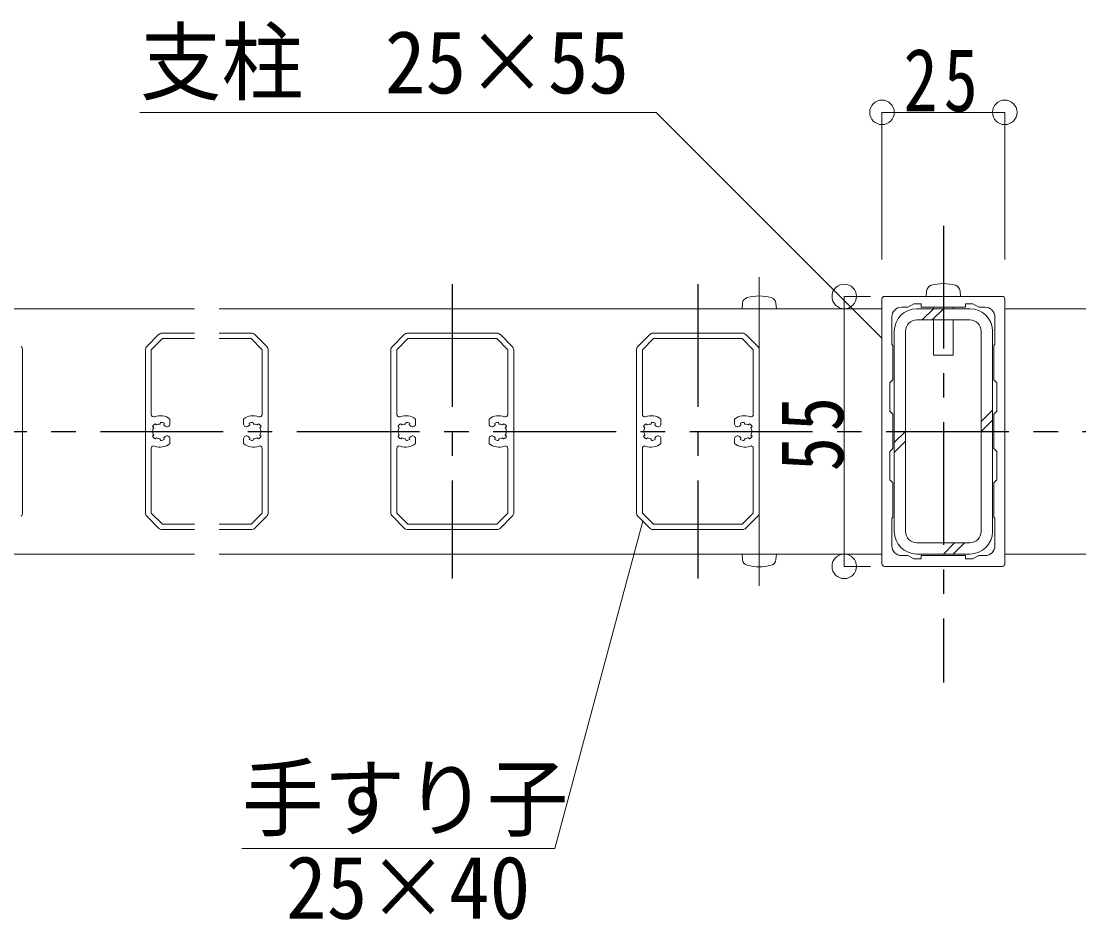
# Model space of a CAD drawing. Units: millimetres at full size, sheet at 1:5. Extents: x -1050 to 1050, y -742 to 742.
# Drawn here: x 360.2 to 575.6, y -351.3 to -168.2 of the extents above; entities that cross this region are included whole.
import ezdxf
from ezdxf.enums import TextEntityAlignment as Align

# ---------------------------------------------------------------- set-up
doc = ezdxf.new("R2010")
doc.units = ezdxf.units.MM
doc.header["$LTSCALE"] = 5
doc.linetypes.add('CHAIN1', pattern=[8, 5, -1, 1, -1])
doc.layers.add('0-0_通り芯', color=7, linetype='CHAIN1')
for name, color, linetype, lineweight in [('0-3_寸法', 54, 'Continuous', 20), ('0-4_手摺部材', 92, 'Continuous', 20), ('0-5_手すり子', 12, 'Continuous', 20), ('0-9_文字', 3, 'Continuous', 20), ('0-A_支柱', 6, 'Continuous', 20), ('0-B_足元', 4, 'Continuous', 20)]:
    doc.layers.add(name, color=color, linetype=linetype, lineweight=lineweight)
doc.styles.add('ＭＳ ゴシック', font='')
doc.styles.get('ＭＳ ゴシック').set_extended_font_data('MS Gothic')

# ---------------------------------------------------------------- blocks, each defined once
blk = doc.blocks.new('dimension_origin')
at = {"color": 0, "linetype": 'Continuous', "lineweight": -2}
blk.add_circle((0, 0), 1.25, dxfattribs=at)

msp = doc.modelspace()

# ---------------------------------------------------------------- linework, layer by layer
at = {"layer": '0-0_通り芯'}
for p, q in [((548.02, -209.92), (548.02, -302.944)), ((448.02, -221.793), (448.02, -281.793)), ((498.02, -221.793), (498.02, -281.793)), ((-223.631, -251.793), (963.011, -251.793))]:
    msp.add_line(p, q, dxfattribs=at)
at = {"layer": '0-3_寸法'}
for p, q in [((535.52, -216.802), (535.52, -186.793)), ((535.52, -186.793), (560.52, -186.793)), ((560.52, -216.802), (560.52, -186.793)), ((533.163, -224.293), (527.844, -224.293)), ((527.844, -279.293), (527.844, -224.293)), ((533.163, -279.293), (527.844, -279.293))]:
    msp.add_line(p, q, dxfattribs=at)
at = {"layer": '0-4_手摺部材', "linetype": 'CHAIN1'}
for p, q in [((510.52, -220.346), (510.52, -238.573)), ((510.52, -283.24), (510.52, -265.013))]:
    msp.add_line(p, q, dxfattribs=at)
at = {"layer": '0-4_手摺部材'}
for p, q in [((507.118, -225.674), (507.02, -226.793)), ((513.922, -225.674), (514.02, -226.793)), ((260.52, -226.793), (395.52, -226.793)), ((535.52, -226.793), (400.52, -226.793)), ((507.02, -226.793), (514.02, -226.793)), ((560.52, -226.793), (695.52, -226.793)), ((260.52, -276.793), (395.52, -276.793)), ((535.52, -276.793), (400.52, -276.793)), ((507.118, -277.912), (507.02, -276.793)), ((507.02, -276.793), (514.02, -276.793)), ((513.922, -277.912), (514.02, -276.793)), ((560.52, -276.793), (695.52, -276.793))]:
    msp.add_line(p, q, dxfattribs=at)
for centre, radius, start, end in [((508.413, -225.787), 1.3, 105.88085, 175), ((510.52, -233.193), 9, 74.11915, 105.88085), ((512.627, -225.787), 1.3, 5, 74.11915), ((508.413, -277.799), 1.3, 185, 254.11915), ((510.52, -270.393), 9, 254.11915, 285.88085), ((512.627, -277.799), 1.3, 285.88085, 355)]:
    msp.add_arc(centre, radius, start, end, dxfattribs=at)
at = {"layer": '0-5_手すり子'}
for p, q in [((388.227, -232.086), (385.813, -234.5)), ((395.52, -231.793), (388.934, -231.793)), ((407.106, -231.793), (400.52, -231.793)), ((410.227, -234.5), (407.813, -232.086)), ((438.227, -232.086), (435.813, -234.5)), ((460.227, -234.5), (457.813, -232.086)), ((488.227, -232.086), (485.813, -234.5)), ((510.227, -234.5), (507.813, -232.086)), ((360.52, -268.379), (360.52, -235.207)), ((385.52, -235.207), (385.52, -268.379)), ((410.52, -268.379), (410.52, -235.207)), ((435.52, -235.207), (435.52, -268.379)), ((460.52, -268.379), (460.52, -235.207)), ((485.52, -235.207), (485.52, -268.379)), ((510.52, -268.379), (510.52, -235.207)), ((390.52, -250.313), (390.52, -249.295)), ((405.52, -249.295), (405.52, -250.313)), ((440.52, -250.313), (440.52, -249.295)), ((455.52, -249.295), (455.52, -250.313)), ((490.52, -250.313), (490.52, -249.295)), ((505.52, -249.295), (505.52, -250.313)), ((387.221, -251.043), (386.966, -250.788)), ((387.516, -250.239), (387.77, -250.494)), ((388.52, -250.293), (388.613, -249.945)), ((389.363, -250.146), (389.27, -250.494)), ((406.77, -250.494), (406.677, -250.146)), ((407.427, -249.945), (407.52, -250.293)), ((408.27, -250.494), (408.525, -250.239)), ((409.074, -250.788), (408.819, -251.043)), ((437.221, -251.043), (436.966, -250.788)), ((437.516, -250.239), (437.77, -250.494)), ((438.52, -250.293), (438.613, -249.945)), ((439.363, -250.146), (439.27, -250.494)), ((456.77, -250.494), (456.677, -250.146)), ((457.427, -249.945), (457.52, -250.293)), ((458.27, -250.494), (458.525, -250.239)), ((459.074, -250.788), (458.819, -251.043)), ((487.221, -251.043), (486.966, -250.788)), ((487.516, -250.239), (487.77, -250.494)), ((488.52, -250.293), (488.613, -249.945)), ((489.363, -250.146), (489.27, -250.494)), ((506.77, -250.494), (506.677, -250.146)), ((507.427, -249.945), (507.52, -250.293)), ((508.27, -250.494), (508.525, -250.239)), ((509.074, -250.788), (508.819, -251.043)), ((386.966, -252.797), (387.221, -252.543)), ((387.77, -253.092), (387.516, -253.346)), ((388.613, -253.641), (388.52, -253.293)), ((389.27, -253.092), (389.363, -253.44)), ((390.52, -254.291), (390.52, -253.273)), ((405.52, -253.273), (405.52, -254.291)), ((406.677, -253.44), (406.77, -253.092)), ((407.52, -253.293), (407.427, -253.641)), ((408.525, -253.346), (408.27, -253.092)), ((408.819, -252.543), (409.074, -252.797)), ((436.966, -252.797), (437.221, -252.543)), ((437.77, -253.092), (437.516, -253.346)), ((438.613, -253.641), (438.52, -253.293)), ((439.27, -253.092), (439.363, -253.44)), ((440.52, -254.291), (440.52, -253.273)), ((455.52, -253.273), (455.52, -254.291)), ((456.677, -253.44), (456.77, -253.092)), ((457.52, -253.293), (457.427, -253.641)), ((458.525, -253.346), (458.27, -253.092)), ((458.819, -252.543), (459.074, -252.797)), ((486.966, -252.797), (487.221, -252.543)), ((487.77, -253.092), (487.516, -253.346)), ((488.613, -253.641), (488.52, -253.293)), ((489.27, -253.092), (489.363, -253.44)), ((490.52, -254.291), (490.52, -253.273)), ((505.52, -253.273), (505.52, -254.291)), ((506.677, -253.44), (506.77, -253.092)), ((507.52, -253.293), (507.427, -253.641)), ((508.525, -253.346), (508.27, -253.092)), ((508.819, -252.543), (509.074, -252.797)), ((385.813, -269.086), (388.227, -271.5)), ((407.813, -271.5), (410.227, -269.086)), ((435.813, -269.086), (438.227, -271.5)), ((457.813, -271.5), (460.227, -269.086)), ((485.813, -269.086), (488.227, -271.5)), ((507.813, -271.5), (510.227, -269.086)), ((388.934, -271.793), (395.52, -271.793)), ((400.52, -271.793), (407.106, -271.793))]:
    msp.add_line(p, q, dxfattribs=at)
for points in [[(457.106, -231.793), (448.02, -231.793), (438.934, -231.793)], [(507.106, -231.793), (498.02, -231.793), (488.934, -231.793)], [(386.72, -248.329), (386.72, -235.149), (388.976, -232.893), (395.52, -232.893)], [(400.52, -232.893), (407.064, -232.893), (409.32, -235.149), (409.32, -248.329)], [(436.72, -248.329), (436.72, -235.149), (438.976, -232.893), (457.064, -232.893), (459.32, -235.149), (459.32, -248.329)], [(486.72, -248.329), (486.72, -235.149), (488.976, -232.893), (507.064, -232.893), (509.32, -235.149), (509.32, -248.329)], [(395.52, -270.693), (388.976, -270.693), (386.72, -268.437), (386.72, -255.257)], [(409.32, -255.257), (409.32, -268.437), (407.064, -270.693), (400.52, -270.693)], [(459.32, -255.257), (459.32, -268.437), (457.064, -270.693), (438.976, -270.693), (436.72, -268.437), (436.72, -255.257)], [(509.32, -255.257), (509.32, -268.437), (507.064, -270.693), (488.976, -270.693), (486.72, -268.437), (486.72, -255.257)], [(438.934, -271.793), (448.02, -271.793), (457.106, -271.793)], [(488.934, -271.793), (498.02, -271.793), (507.106, -271.793)]]:
    msp.add_lwpolyline(points, dxfattribs=at)
for centre, radius, start, end in [((388.934, -232.793), 1, 90, 135), ((407.106, -232.793), 1, 44.99999, 90), ((438.934, -232.793), 1, 90, 135), ((457.106, -232.793), 1, 44.99999, 90), ((488.934, -232.793), 1, 90, 135), ((507.106, -232.793), 1, 44.99999, 90), ((359.52, -235.207), 1, 360, 44.99999), ((386.52, -235.207), 1, 135, 180), ((409.52, -235.207), 1, 360, 44.99999), ((436.52, -235.207), 1, 135, 180), ((459.52, -235.207), 1, 360, 44.99999), ((486.52, -235.207), 1, 135, 180), ((509.52, -235.207), 1, 360, 44.99999), ((387.22, -248.329), 0.5, 180, 290.56998), ((388.52, -251.793), 3.2, 51.31781, 110.56998), ((407.52, -251.793), 3.2, 69.42999, 128.68219), ((408.82, -248.329), 0.5, 249.42999, 0), ((437.22, -248.329), 0.5, 180, 290.56998), ((438.52, -251.793), 3.2, 51.31781, 110.56998), ((457.52, -251.793), 3.2, 69.42999, 128.68219), ((458.82, -248.329), 0.5, 249.42999, 0), ((487.22, -248.329), 0.5, 180, 290.56998), ((488.52, -251.793), 3.2, 51.31781, 110.56998), ((507.52, -251.793), 3.2, 69.42999, 128.68219), ((508.82, -248.329), 0.5, 249.42999, 0), ((388.52, -251.793), 1.85, 122.8862, 147.11375), ((388.52, -251.793), 1.5, 150, 180), ((388.52, -251.793), 1.5, 180, 210.00001), ((388.52, -251.793), 1.5, 90, 119.99992), ((388.52, -251.793), 1.85, 62.88623, 87.11375), ((388.52, -251.793), 1.5, 45.83178, 60), ((389.957, -250.313), 0.563, 225.83178, 0.00002), ((406.083, -250.313), 0.563, 180.00001, 314.1682), ((407.52, -251.793), 1.5, 120.00003, 134.1682), ((407.52, -251.793), 1.85, 92.88625, 117.11372), ((407.52, -251.793), 1.5, 59.99999, 90), ((407.52, -251.793), 1.85, 32.88623, 57.11376), ((407.52, -251.793), 1.5, 359.99998, 29.99994), ((407.52, -251.793), 1.5, 329.99997, 360), ((438.52, -251.793), 1.85, 122.8862, 147.11375), ((438.52, -251.793), 1.5, 150, 180), ((438.52, -251.793), 1.5, 180, 210.00001), ((438.52, -251.793), 1.5, 90, 119.99992), ((438.52, -251.793), 1.85, 62.88623, 87.11375), ((438.52, -251.793), 1.5, 45.83178, 60), ((439.957, -250.313), 0.563, 225.83178, 0.00002), ((456.083, -250.313), 0.563, 180.00001, 314.1682), ((457.52, -251.793), 1.5, 120.00003, 134.1682), ((457.52, -251.793), 1.85, 92.88625, 117.11372), ((457.52, -251.793), 1.5, 59.99999, 90), ((457.52, -251.793), 1.85, 32.88623, 57.11376), ((457.52, -251.793), 1.5, 359.99998, 29.99994), ((457.52, -251.793), 1.5, 329.99997, 360), ((488.52, -251.793), 1.85, 122.8862, 147.11375), ((488.52, -251.793), 1.5, 150, 180), ((488.52, -251.793), 1.5, 180, 210.00001), ((488.52, -251.793), 1.5, 90, 119.99992), ((488.52, -251.793), 1.85, 62.88623, 87.11375), ((488.52, -251.793), 1.5, 45.83178, 60), ((489.957, -250.313), 0.563, 225.83178, 0.00002), ((506.083, -250.313), 0.563, 180.00001, 314.1682), ((507.52, -251.793), 1.5, 120.00003, 134.1682), ((507.52, -251.793), 1.85, 92.88625, 117.11372), ((507.52, -251.793), 1.5, 59.99999, 90), ((507.52, -251.793), 1.85, 32.88623, 57.11376), ((507.52, -251.793), 1.5, 359.99998, 29.99994), ((507.52, -251.793), 1.5, 329.99997, 360), ((388.52, -251.793), 1.85, 212.88623, 237.11373), ((388.52, -251.793), 1.5, 239.99999, 270), ((388.52, -251.793), 1.85, 272.88629, 297.11378), ((388.52, -251.793), 1.5, 300, 314.1682), ((389.957, -253.273), 0.563, 0.00001, 134.1682), ((406.083, -253.273), 0.563, 45.83178, 180.00002), ((407.52, -251.793), 1.5, 225.83178, 240), ((407.52, -251.793), 1.85, 242.88629, 267.11378), ((407.52, -251.793), 1.5, 270, 300.00003), ((407.52, -251.793), 1.85, 302.88627, 327.11378), ((438.52, -251.793), 1.85, 212.88623, 237.11373), ((438.52, -251.793), 1.5, 239.99999, 270), ((438.52, -251.793), 1.85, 272.88629, 297.11378), ((438.52, -251.793), 1.5, 300, 314.1682), ((439.957, -253.273), 0.563, 0.00001, 134.1682), ((456.083, -253.273), 0.563, 45.83178, 180.00002), ((457.52, -251.793), 1.5, 225.83178, 240), ((457.52, -251.793), 1.85, 242.88629, 267.11378), ((457.52, -251.793), 1.5, 270, 300.00003), ((457.52, -251.793), 1.85, 302.88627, 327.11378), ((488.52, -251.793), 1.85, 212.88623, 237.11373), ((488.52, -251.793), 1.5, 239.99999, 270), ((488.52, -251.793), 1.85, 272.88629, 297.11378), ((488.52, -251.793), 1.5, 300, 314.1682), ((489.957, -253.273), 0.563, 0.00001, 134.1682), ((506.083, -253.273), 0.563, 45.83178, 180.00002), ((507.52, -251.793), 1.5, 225.83178, 240), ((507.52, -251.793), 1.85, 242.88629, 267.11378), ((507.52, -251.793), 1.5, 270, 300.00003), ((507.52, -251.793), 1.85, 302.88627, 327.11378), ((387.22, -255.257), 0.5, 69.43001, 180), ((388.52, -251.793), 3.2, 249.43001, 308.68219), ((407.52, -251.793), 3.2, 231.31781, 290.57), ((408.82, -255.257), 0.5, 0, 110.57), ((437.22, -255.257), 0.5, 69.43001, 180), ((438.52, -251.793), 3.2, 249.43001, 308.68219), ((457.52, -251.793), 3.2, 231.31781, 290.57), ((458.82, -255.257), 0.5, 0, 110.57), ((487.22, -255.257), 0.5, 69.43001, 180), ((488.52, -251.793), 3.2, 249.43001, 308.68219), ((507.52, -251.793), 3.2, 231.31781, 290.57), ((508.82, -255.257), 0.5, 0, 110.57), ((359.52, -268.379), 1, 315, 360), ((386.52, -268.379), 1, 180, 225), ((409.52, -268.379), 1, 315, 360), ((436.52, -268.379), 1, 180, 225), ((459.52, -268.379), 1, 315, 360), ((486.52, -268.379), 1, 180, 225), ((509.52, -268.379), 1, 315, 360), ((388.934, -270.793), 1, 225, 270), ((407.106, -270.793), 1, 270, 315), ((438.934, -270.793), 1, 225, 270), ((457.106, -270.793), 1, 270, 315), ((488.934, -270.793), 1, 225, 270), ((507.106, -270.793), 1, 270, 315)]:
    msp.add_arc(centre, radius, start, end, dxfattribs=at)
at = {"layer": '0-9_文字'}
for points in [[(535.52, -232.793), (489.52, -186.793), (384.413, -186.793)], [(486.801, -270.074), (468.924, -336.793), (405.174, -336.793)]]:
    msp.add_lwpolyline(points, dxfattribs=at)
at = {"layer": '0-A_支柱'}
for p, q in [((544.618, -223.174), (544.52, -224.293)), ((551.422, -223.174), (551.52, -224.293)), ((535.52, -278.793), (535.52, -224.793)), ((536.02, -224.293), (560.02, -224.293)), ((552.52, -226.493), (552.52, -225.793)), ((560.52, -224.793), (560.52, -278.793)), ((540.808, -226.493), (539.52, -226.493)), ((546.02, -226.493), (546.02, -226.793)), ((550.02, -226.793), (550.02, -226.493)), ((555.232, -226.493), (556.52, -226.493)), ((537.52, -234.093), (537.52, -228.493)), ((546.02, -229.093), (546.02, -236.293)), ((550.02, -236.293), (550.02, -229.093)), ((558.52, -234.093), (558.52, -228.493)), ((537.52, -234.093), (537.72, -234.293)), ((537.72, -241.293), (537.72, -234.293)), ((558.52, -234.093), (558.32, -234.293)), ((558.32, -241.293), (558.32, -234.293)), ((546.02, -236.293), (550.02, -236.293)), ((537.12, -241.893), (537.72, -241.293)), ((537.12, -247.693), (537.12, -241.893)), ((558.92, -241.893), (558.32, -241.293)), ((558.92, -247.693), (558.92, -241.893)), ((537.12, -247.693), (537.72, -248.293)), ((537.72, -255.293), (537.72, -248.293)), ((558.92, -247.693), (558.32, -248.293)), ((558.32, -255.293), (558.32, -248.293)), ((537.12, -255.893), (537.72, -255.293)), ((537.12, -261.693), (537.12, -255.893)), ((558.92, -255.893), (558.32, -255.293)), ((558.92, -261.693), (558.92, -255.893)), ((537.12, -261.693), (537.72, -262.293)), ((537.72, -269.293), (537.72, -262.293)), ((558.92, -261.693), (558.32, -262.293)), ((558.32, -269.293), (558.32, -262.293)), ((537.52, -269.493), (537.72, -269.293)), ((537.52, -269.493), (537.52, -275.093)), ((558.52, -269.493), (558.32, -269.293)), ((558.52, -269.493), (558.52, -275.093)), ((540.808, -277.093), (539.52, -277.093)), ((552.52, -277.093), (552.52, -277.793)), ((555.232, -277.093), (556.52, -277.093)), ((560.02, -279.293), (536.02, -279.293))]:
    msp.add_line(p, q, dxfattribs=at)
for points in [[(543.52, -225.793), (542.02, -225.793), (540.808, -226.493)], [(552.52, -226.493), (543.52, -226.493), (543.52, -225.793)], [(552.52, -225.793), (554.02, -225.793), (555.232, -226.493)], [(543.52, -277.793), (542.02, -277.793), (540.808, -277.093)], [(552.52, -277.093), (543.52, -277.093), (543.52, -277.793)], [(552.52, -277.793), (554.02, -277.793), (555.232, -277.093)]]:
    msp.add_lwpolyline(points, dxfattribs=at)
for centre, radius, start, end in [((548.02, -230.693), 9, 74.11915, 105.88085), ((545.913, -223.287), 1.3, 105.88085, 175), ((550.127, -223.287), 1.3, 5, 74.11915), ((536.02, -224.793), 0.5, 90, 180), ((560.02, -224.793), 0.5, 0, 90), ((539.52, -228.493), 2, 90, 180), ((556.52, -228.493), 2, 0, 90), ((539.52, -275.093), 2, 180, 270), ((556.52, -275.093), 2, 270, 360), ((536.02, -278.793), 0.5, 180, 270), ((560.02, -278.793), 0.5, 270, 360)]:
    msp.add_arc(centre, radius, start, end, dxfattribs=at)
at = {"layer": '0-B_足元'}
for p, q in [((542.62, -226.793), (553.42, -226.793)), ((546.02, -226.793), (543.72, -229.093)), ((548.02, -226.793), (545.72, -229.093)), ((553.42, -229.093), (542.62, -229.093)), ((538.02, -272.193), (538.02, -231.393)), ((540.32, -272.193), (540.32, -231.393)), ((555.72, -272.193), (555.72, -231.393)), ((558.02, -272.193), (558.02, -231.393)), ((558.02, -247.493), (555.72, -249.793)), ((558.02, -249.493), (555.72, -251.793)), ((540.32, -251.793), (538.02, -254.093)), ((540.32, -253.793), (538.02, -256.093)), ((553.42, -274.493), (542.62, -274.493)), ((550.32, -274.493), (548.02, -276.793)), ((552.32, -274.493), (550.02, -276.793)), ((553.42, -276.793), (542.62, -276.793))]:
    msp.add_line(p, q, dxfattribs=at)
for centre, radius, start, end in [((542.62, -231.393), 4.6, 90, 180), ((553.42, -231.393), 4.6, 0, 90), ((542.62, -231.393), 2.3, 90, 180), ((553.42, -231.393), 2.3, 0, 90), ((542.62, -272.193), 4.6, 180, 270), ((542.62, -272.193), 2.3, 180, 270), ((553.42, -272.193), 2.3, 270, 360), ((553.42, -272.193), 4.6, 270, 360)]:
    msp.add_arc(centre, radius, start, end, dxfattribs=at)

# ---------------------------------------------------------------- block references
at = {"layer": '0-3_寸法', "xscale": 2, "yscale": 2}
for p, rotation in [((535.52, -186.793), 180), ((527.844, -224.293), 90), ((527.844, -279.293), 270)]:
    msp.add_blockref('dimension_origin', p, dxfattribs=dict(at, rotation=rotation))
msp.add_blockref('dimension_origin', (560.52, -186.793), dxfattribs=at)

# ---------------------------------------------------------------- texts
at = {"layer": '0-3_寸法', "insert": (539.895, -186.793), "char_height": 12.83, "attachment_point": 7, "style": 'ＭＳ ゴシック'}
msp.add_mtext('\\T1.17;\\W0.8;25', dxfattribs=at)
at = {"layer": '0-3_寸法', "insert": (527.844, -259.918), "char_height": 12.83, "attachment_point": 7, "rotation": 90, "style": 'ＭＳ ゴシック'}
msp.add_mtext('\\T1.17;\\W0.8;55', dxfattribs=at)
at = {"layer": '0-9_文字', "style": 'ＭＳ ゴシック', "width": 0.95}
for s, p in [('支柱\u300025×55', (384.413, -186.793)), ('手すり子', (405.174, -336.793)), ('25×40', (414.159, -354.96))]:
    msp.add_text(s, height=12.83, dxfattribs=at).set_placement(p, align=Align.BOTTOM_LEFT)

doc.saveas('drawing.dxf')
